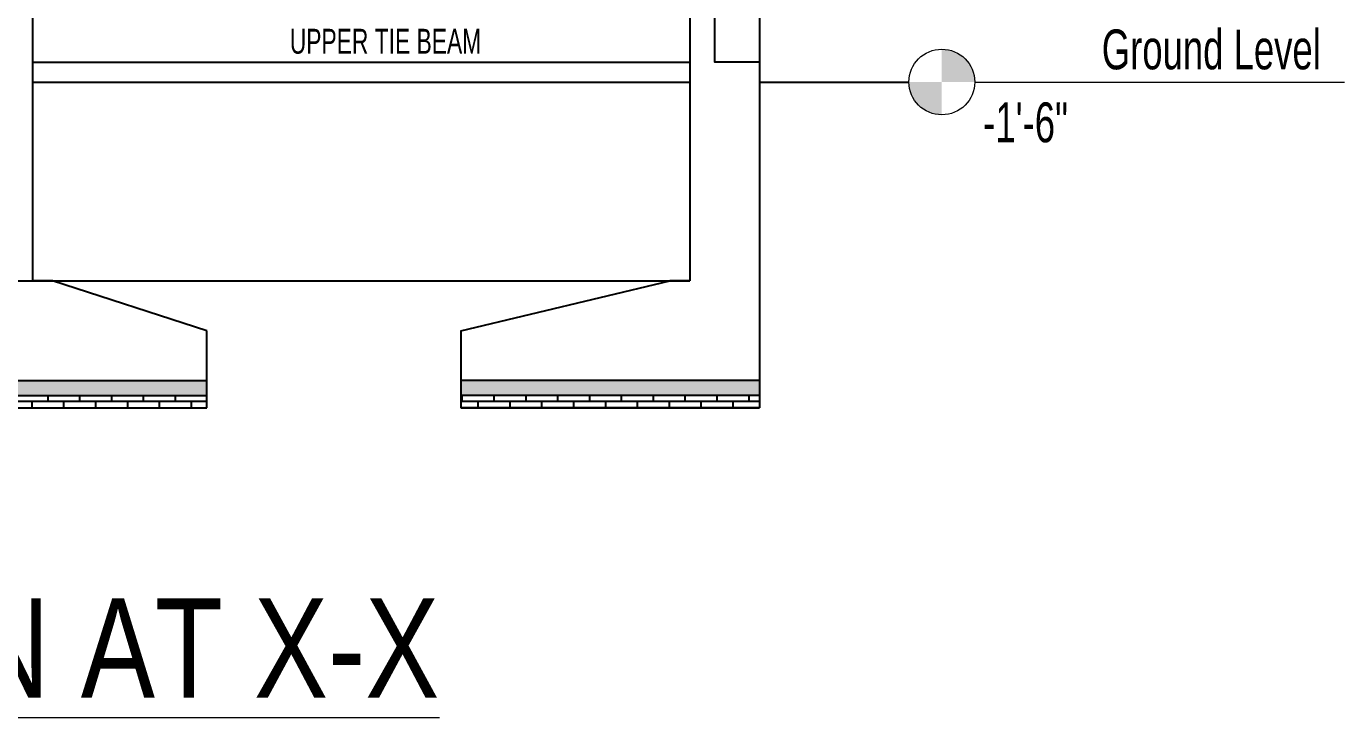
# Model space of a CAD drawing. Header units: inches. Extents: x -10117506 to -5032697, y -6529230 to -3254494.
# Drawn here: x -5046420.4 to -5046155.6, y -3261340.4 to -3261201.4 of the extents above; entities that cross this region are included whole.
import ezdxf

# ---------------------------------------------------------------- set-up
doc = ezdxf.new("R2010")
doc.units = ezdxf.units.IN
doc.header["$LTSCALE"] = 2
doc.header["$MEASUREMENT"] = 0
doc.layers.get('0').update_dxf_attribs({"linetype": 'CONTINUOUS'})
doc.layers.add('Annotate-Bold.w', color=187, linetype='CONTINUOUS', lineweight=18)
doc.layers.add('Text-100.w', color=254, linetype='CONTINUOUS', lineweight=9)
doc.styles.add('Arial', font='arial.ttf', dxfattribs={"width": 0.8, "height": 12})

msp = doc.modelspace()

# ---------------------------------------------------------------- hatches: boundary and pattern name
at = {"ltscale": 0.5}
h = msp.add_hatch(dxfattribs=at)
h.set_pattern_fill('AR-CONC', color=256, style=0)
h.set_pattern_definition([(50, (0, 0), (7.172601826, -0.62752135), [0.75, -8.25]), (355, (0, 0), (-1.387513336, 7.521921337), [0.6, -6.6]), (100.4514, (0.598, -0.052), (5.785093817, 6.894395421), [0.6374019, -7.01142112]), (46.1842, (0, 2), (10.672410486, -1.655190143), [1.125, -12.375]), (96.6356, (0.889, 1.862), (9.346627055, 9.741178709), [0.95610288, -10.51713]), (351.1842, (0, 2), (9.346619451, 9.74118601), [0.9, -9.9]), (21, (1, 1.5), (5.969070521, -4.0261889067), [0.75, -8.25]), (326, (1, 1.5), (2.433153319, 7.2515004505), [0.6, -6.6]), (71.4514, (1.4974, 1.1645), (8.402226286, 3.225304967), [0.6374019, -7.01142112]), (37.5, (0, 0), (0.1215985532, 3.3289385383), [0, -6.52, 0, -6.7, 0, -6.625]), (7.5, (0, 0), (2.6306953744, 3.9441171188), [0, -3.82, 0, -6.37, 0, -2.525]), (327.5, (-2.23, 0), (5.3382243617, -0.2255487173), [0, -2.5, 0, -7.8, 0, -10.35]), (317.5, (-3.23, 0), (5.8318616934, 1.0010498233), [0, -3.25, 0, -5.18, 0, -7.35])])
h.paths.add_polyline_path([(-5046502.11, -3261272.63), (-5046562.11, -3261272.63), (-5046562.11, -3261275.63), (-5046502.11, -3261275.63)])
h.paths.add_polyline_path([(-5046384.11, -3261272.63), (-5046468.11, -3261272.63), (-5046468.11, -3261275.63), (-5046384.11, -3261275.63)])
h.paths.add_polyline_path([(-5046273.08, -3261272.63), (-5046333.08, -3261272.63), (-5046333.08, -3261275.63), (-5046273.08, -3261275.63)])
h = msp.add_hatch(dxfattribs=at)
h.set_pattern_fill('AR-B816', color=256, scale=0.4, style=0)
h.paths.add_polyline_path([(-5046502.11, -3261275.63), (-5046562.11, -3261275.63), (-5046562.11, -3261278.13), (-5046502.11, -3261278.13)])
h.paths.add_polyline_path([(-5046384.11, -3261275.63), (-5046468.11, -3261275.63), (-5046468.11, -3261278.13), (-5046384.11, -3261278.13)])
h.paths.add_polyline_path([(-5046273.08, -3261275.63), (-5046333.08, -3261275.63), (-5046333.08, -3261278.13), (-5046273.08, -3261278.13)])
at = {"layer": 'Annotate-Bold.w', "ltscale": 0.005}
h = msp.add_hatch(color=256, dxfattribs=at)
h.dxf.hatch_style = 1
h.paths.add_polyline_path([(-5046236.48, -3261206.04), (-5046236.48, -3261212.63), (-5046229.88, -3261212.63, 0.414214)])
h.paths.add_polyline_path([(-5046236.48, -3261219.23), (-5046236.48, -3261212.63), (-5046243.08, -3261212.63, 0.414214)])

# ---------------------------------------------------------------- linework, layer by layer
at = {"ltscale": 0.5}
for p, q in [((-5046419.11, -3261199.63), (-5046419.11, -3261252.63)), ((-5046287.08, -3261199.63), (-5046287.08, -3261252.63)), ((-5046419.11, -3261208.63), (-5046287.08, -3261208.63)), ((-5046273.08, -3261208.63), (-5046273.08, -3261278.13)), ((-5046419.11, -3261212.63), (-5046287.08, -3261212.63)), ((-5046273.08, -3261212.63), (-5046243.08, -3261212.63)), ((-5046433.11, -3261252.63), (-5046287.08, -3261252.63)), ((-5046415.11, -3261252.63), (-5046419.11, -3261252.63)), ((-5046384.11, -3261262.63), (-5046415.11, -3261252.63)), ((-5046333.08, -3261262.63), (-5046291.08, -3261252.63)), ((-5046287.08, -3261252.63), (-5046291.08, -3261252.63)), ((-5046384.11, -3261278.13), (-5046384.11, -3261262.63)), ((-5046333.08, -3261262.63), (-5046333.08, -3261272.63)), ((-5046468.11, -3261272.63), (-5046384.11, -3261272.63)), ((-5046273.08, -3261272.63), (-5046333.08, -3261272.63)), ((-5046333.08, -3261272.63), (-5046333.08, -3261278.13)), ((-5046468.11, -3261275.63), (-5046384.11, -3261275.63)), ((-5046273.08, -3261275.63), (-5046333.08, -3261275.63)), ((-5046468.11, -3261278.13), (-5046384.11, -3261278.13)), ((-5046468.11, -3261278.13), (-5046384.11, -3261278.13)), ((-5046273.08, -3261278.13), (-5046333.08, -3261278.13)), ((-5046333.08, -3261278.13), (-5046273.08, -3261278.13))]:
    msp.add_line(p, q, dxfattribs=at)
msp.add_lwpolyline([(-5046282.08, -3261194.63), (-5046273.08, -3261194.63), (-5046273.08, -3261208.63), (-5046282.08, -3261208.63), (-5046282.08, -3261199.63)], dxfattribs=at)
at = {"layer": 'Annotate-Bold.w'}
msp.add_line((-5046229.88, -3261212.63), (-5046155.57, -3261212.63), dxfattribs=at)
at = {"layer": 'Annotate-Bold.w', "ltscale": 0.005}
msp.add_circle((-5046236.48, -3261212.63), 6.6, dxfattribs=at)

# ---------------------------------------------------------------- texts
at = {"layer": 'Annotate-Bold.w', "ltscale": 0.005, "style": 'Arial'}
for s, insert, char_height, width, attachment_point in [('\\A1;{\\fArial Narrow|b0|i0|c0|p34;UPPER TIE BEAM}', (-5046348.22, -3261201.94), 5, 82.6277, 2), ('\\A1;{\\fArial Narrow|b0|i0|c0|p34;Ground Level}', (-5046182.35, -3261202.08), 7.9962, 82.6277, 2), ('\\A1;\\pt55.97313;{\\fArial Narrow|b0|i0|c0|p34;-1\'-6"}', (-5046219.65, -3261224.85), 7.9962, 73.8752, 8)]:
    msp.add_mtext(s, dxfattribs=dict(at, insert=insert, char_height=char_height, width=width, attachment_point=attachment_point))
at = {"layer": 'Text-100.w', "insert": (-5046426.19, -3261316.4), "char_height": 20, "attachment_point": 2, "style": 'Arial'}
msp.add_mtext_dynamic_manual_height_columns('{\\LSECTION AT X-X}', width=940.9712, gutter_width=100, heights=[0], dxfattribs=at)

doc.saveas('drawing.dxf')
